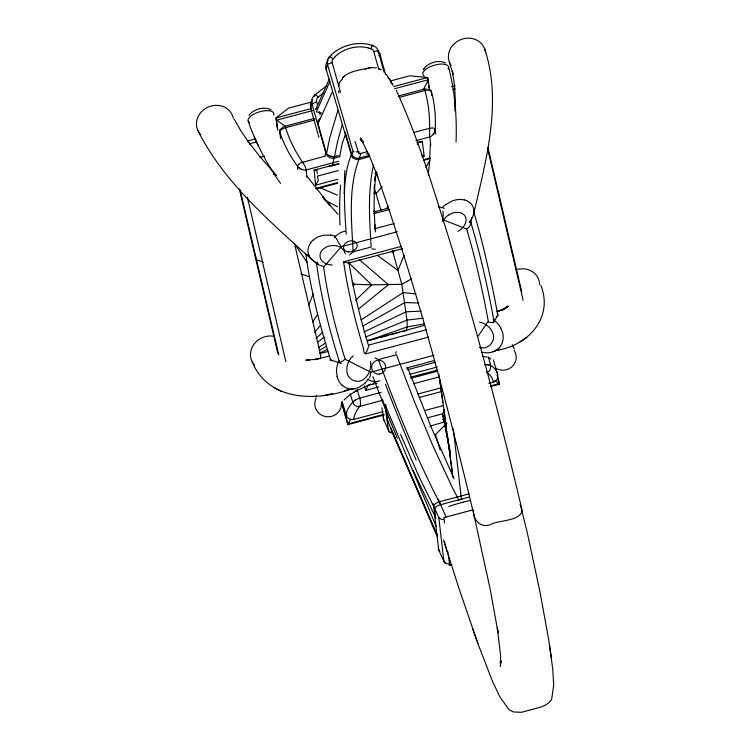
<?xml version="1.0" encoding="UTF-8"?>
<svg xmlns="http://www.w3.org/2000/svg" width="750" height="750" viewBox="0 0 750 750"><rect width="100%" height="100%" fill="white"/><g stroke="black" fill="none" stroke-linecap="round" stroke-linejoin="round"><path stroke-width="1.12" d="M435.778 133.987L434.728 128.663L432.731 127.931L429.666 128.231L429.609 136.256L430.809 145.416M430.369 143.878L429.506 162.291M456.047 142.088C457.013 116.85 454.941 91.397 448.528 66.928M374.419 184.959L374.081 206.25L374.981 229.266M344.269 193.978C345.066 180.45 346.134 166.509 351.694 153.966L345.413 132.797A6.3 6 -3.3 0 1 345.384 131.888M454.884 110.878L455.222 98.634L454.566 85.491L452.325 71.184L453.094 74.203L449.344 62.119M374.578 189.113L375.891 172.575M374.681 180.638L375.019 176.466M429.619 160.753L428.325 175.303M273.816 174.488L273.9 173.513L273.844 174.131M473.794 213.112L473.719 209.297A17.578 13.491 -11.8 0 0 469.753 202.556M358.903 159.609L368.944 156.675M471.581 217.753L470.972 222.394L469.209 221.653M339.609 156.769L342.225 143.559L345.619 133.856M338.616 86.456L339.131 83.878A10.116 9.872 2.4 0 1 340.837 80.738L342.384 79.172M327.272 154.65L326.494 153.834L329.784 137.644L337.884 110.456M334.191 157.997L337.481 141.928L342.122 124.969M331.444 165.853L331.603 165.834A4.622 4.509 2 0 0 331.922 165.797L332.081 165.769A4.416 4.312 2.1 0 0 332.409 165.694L334.228 156.694L338.363 155.588M373.472 164.963C367.669 191.897 369.366 219.722 371.194 247.013L353.109 251.841L349.613 254.944M473.503 510.188L473.541 513.225L490.116 588.881L498.094 632.925L497.334 627.778L500.644 655.988L500.353 666.328L501.141 660.797L500.231 663.131L501.178 661.678M473.512 214.697C485.691 161.119 502.613 103.078 484.669 48.862M325.031 155.222L325.688 152.597L312.066 104.156A9.506 9.178 13.9 0 1 315.094 94.631L326.822 85.716M406.303 330.075L407.241 326.887L406.988 320.109L401.784 284.306L392.484 250.434M358.912 159.347L360.825 153.553M315.909 397.219L316.444 395.503M378.844 69.628L373.828 51.731A4.275 4.172 2.6 0 0 370.866 48.769L372.281 45.263M502.434 342.169L501.019 345.309A14.241 13.997 -12 0 1 498.919 348.009L496.219 350.175M318.028 134.231L310.669 108.056L312.066 104.156M434.616 131.934L434.634 131.869A10.05 9.225 -13.9 0 0 434.916 130.969L435.15 129.459A144.281 131.091 -6.7 0 0 431.4 91.519A3.094 2.803 -6.7 0 0 427.856 89.522M327.816 61.069L328.144 60.206M314.438 96.366L314.625 95.869M314.719 95.625L315.103 94.641A4.847 0.703 51.2 0 1 318.169 97.134A4.8 4.688 2.6 0 0 316.631 102.019L317.503 105.169M328.697 58.772L329.475 56.794L331.556 54.797M308.475 305.747L313.238 293.803M317.1 169.144L316.059 170.128L314.1 170.184L315.6 185.184L337.791 179.259M404.1 255.206L397.987 270.366L377.175 255.262M329.325 78.938L315.712 109.434L316.903 107.541M329.991 81.309L316.378 111.806L321.863 113.222M334.181 158.147A6.253 6.112 2.6 0 1 326.512 153.816L318.019 123.619L332.569 91.35M320.081 358.819L320.756 355.688L294.572 243.9L307.078 262.238M368.044 385.416L377.259 383.025M369.609 155.325L359.438 158.034C347.85 187.744 351.591 220.688 353.109 251.841M394.097 250.5L393.103 252.609L391.134 251.353M366.825 387.966L367.95 385.613M366.103 389.475L366.553 388.538M366.009 389.672L365.672 390.366L378.825 386.859M423.675 89.194L428.297 79.716L427.641 77.522L409.819 75.806L390.722 80.897M444.375 409.613L442.725 413.738L427.509 417.825M434.025 133.209L433.266 134.372M425.887 167.241L429.919 160.153M401.588 246.328L343.594 261.797L344.297 266.428A255.975 78.591 68.2 0 0 363.572 348.675C364.294 359.662 368.241 348.637 368.756 345.291M350.803 418.959L347.859 424.641L384.075 414.984M423.844 68.888L423.506 69.45L424.491 67.959M312.525 322.369L317.428 314.438M372.816 384.328L374.044 382.472M496.603 317.109L497.878 315.188M492.956 323.034L497.812 315.3A281.062 57.188 82.4 0 0 473.653 211.406M478.125 336.159L488.278 321.197A253.669 53.1 82.5 0 0 466.669 228.956L442.631 219.666M249.047 115.331L249.431 114.778M310.744 242.681L309.15 245.4A17.578 13.294 -26.8 0 0 308.316 253.406L309.713 256.875A25.762 19.491 -26.7 0 0 318.038 263.325M386.288 208.875L388.294 205.997M382.987 400.228L359.672 406.444C356.869 407.541 351.872 404.147 353.334 401.381A10.05 2.812 -19.2 0 1 353.822 400.969L353.869 400.931M359.672 406.444L359.691 406.416A6.412 2.194 79.8 0 0 359.784 398.016M506.569 306.919L505.453 308.325L507.488 306.347M249.572 114.609L250.509 113.541M317.597 262.087L316.322 263.634L311.4 258.741M314.447 332.512L320.391 325.369M353.062 286.078L354.544 284.288L371.663 284.869L401.784 284.306L411.722 278.784M323.606 267.094L341.363 246.675L397.266 231.759M342.656 77.747C349.387 70.763 360.15 70.144 369.103 67.875M382.247 186.647L376.031 193.65L380.963 210.216M342.103 78.3L343.978 76.2M335.081 56.962L333.009 59.025A4.284 4.191 2.6 0 0 332.194 62.841L340.594 92.559M344.062 399.938L349.772 394.903L356.484 390.6L354.103 391.978L370.744 384.028M424.95 67.416C430.059 62.297 438.6 59.775 445.369 62.859M349.453 423.009L347.859 424.641L341.447 402.225M447 423.103L435.469 434.578L440.184 450.047M365.212 382.856L360.544 386.494A17.438 16.931 -47.1 0 1 351 388.941L347.644 388.359A14.241 13.856 -51.7 0 1 344.559 387.037L341.85 385.003M316.163 338.447L322.884 331.959M355.688 300.291L371.663 284.869L348.975 263.016L349.275 262.2M250.659 113.391C255.994 108.684 264.506 106.359 271.041 109.847M318.159 97.162L323.55 92.644M505.322 308.194L508.5 306.169L501.853 310.387L507.459 306.309M312.956 240.244L315.703 238.191A17.438 13.537 -25.4 0 1 325.069 235.125L330.628 235.209M315.6 185.184L318.141 180.928L317.616 176.137M493.041 351.75L500.316 349.191L496.903 350.325C528.178 345.469 553.678 317.7 540.844 285.375M317.831 342.178L324.169 337.022M358.584 309.019L388.463 284.7L359.175 259.519M421.959 156.816L424.144 156.234L422.316 141.328L420.347 142.312L418.631 142.153M444.675 421.866L429.825 426.197M446.231 204.384L451.191 201.431A17.438 13.678 -13.8 0 1 460.922 199.462L464.231 199.903M354.731 400.322L355.809 399.675M318.825 347.353L325.688 342.891M361.003 319.959L403.191 292.566L415.959 294M526.856 337.434L520.125 341.756M502.65 309.881L505.041 308.391L497.034 311.625M449.044 214.978C454.462 210.497 466.256 211.416 466.106 220.162A17.522 13.013 -12.8 0 1 458.034 231.375M348.928 262.978L402.647 248.663M319.209 350.419L326.344 346.434M363.028 325.922L404.803 302.569L418.819 303M458.128 500.4L459.141 499.913A6.356 2.438 -16.5 0 1 460.341 499.453L469.331 497.016M319.491 353.241L326.887 349.706M363.853 332.025L406.097 311.822L421.266 311.109M444.019 517.734L444.516 523.041M365.859 336.9L406.988 320.109L423.197 318.197M448.856 506.559L450.909 505.772A38.775 18.234 -16.9 0 1 455.306 504.338L463.594 502.078M445.012 424.894L446.222 424.416M367.509 340.912L407.241 326.887L424.406 323.878M497.194 311.569L504.375 309.037M487.134 372.441C493.463 370.003 489.516 360.863 488.109 356.934M328.556 356.288L314.541 359.662L318.122 359.062L305.906 360.197M365.25 69.131L370.894 67.622M312.113 101.859L288.525 108.15L276.028 117.956L277.228 128.166M311.1 108.6L276.028 117.956L277.884 130.359M393.703 86.578L427.641 77.522L428.316 83.194M312.891 110.494L276.684 120.15L285.103 126.15M394.359 88.772L428.297 79.716L429.506 89.925M282.122 127.847A3.122 1.294 -16.6 0 1 284.831 126.3L314.25 118.444M398.166 96.066L424.322 89.091A3.122 1.294 -16.6 0 1 426.262 88.875M314.934 119.887L285.525 127.725A6.253 2.578 -16.6 0 0 279.797 131.944M399.9 97.219L424.95 90.544A6.253 2.578 -16.6 0 1 431.306 91.537M247.219 141.094L255.084 139.003M451.631 86.588L454.997 85.688M249.6 143.775L256.341 141.975M452.887 89.559L455.128 88.959M259.941 157.341L264.45 156.141M325.772 155.944L300.497 162.872L297.609 165.431L297.694 169.622M414.141 132.375L429.666 128.231M334.172 158.128L339.741 156.638M367.566 151.575L360.9 153.356A6.834 6.694 3.6 0 1 358.781 153.6L358.725 153.581M301.959 169.35A6.947 6.412 -4 0 0 306.281 169.931L338.691 161.25M415.903 140.653L429.675 136.978A6.947 6.422 -7.7 0 0 433.087 134.381M314.1 170.184L338.466 163.688M416.869 142.781L422.316 141.328M332.409 165.694L339.131 163.903M317.578 176.072L338.316 170.541M315.703 188.381L337.538 182.559M424.819 159.281L430.097 157.875M316.219 188.991L337.659 183.272M374.906 173.344L377.166 172.734M423.431 160.397L430.209 158.597M374.034 211.931L388.65 208.041M373.622 213.713L389.363 209.522M375.028 228.637L394.219 223.519M367.669 340.491L424.969 325.209M320.053 353.578L327.891 351.488M368.212 340.734L377.175 338.344M379.406 337.744L388.369 335.363M390.609 334.762L399.572 332.372M401.812 331.772L406.284 330.581M368.634 345.103L426.319 329.728M365.194 353.991L428.559 337.087M376.837 358.828L378.347 359.587L396.431 354.759L414.544 401.869L432.712 445.378L452.147 487.153L458.719 499.847L459.806 499.594A6.356 2.438 -16.5 0 1 461.034 499.406L462.094 499.35M323.625 267.103A253.669 84.741 67.3 0 0 345.234 359.353L370.753 372.159L434.044 355.284M406.481 368.006L434.691 360.478M407.259 369.778L435.169 362.334M409.762 374.353L437.278 367.013M410.494 377.231L437.353 370.069M410.906 378.3L437.494 371.212M381.103 392.391L359.728 398.091L357.066 389.409M413.503 383.747L439.519 376.809M417.834 394.031L441.234 387.797M419.184 397.519L441.909 391.453M383.259 411.591L353.85 419.428A6.253 6.009 -1.7 0 1 346.144 415.219L342.15 401.344M488.925 383.409L493.284 382.247A6.253 6.009 -1.7 0 0 497.653 374.812L493.416 359.934M384.047 414.291L347.841 423.947L341.747 402.656M490.416 385.931L499.462 383.512L497.541 376.791M490.434 386.616L499.481 384.206L499.462 383.512L494.747 380.569M425.006 410.466L442.95 405.675M442.5 419.513L445.828 418.622M469.228 493.837L439.144 501.853A5.925 2.212 -23.2 0 0 433.463 506.166M458.719 499.847L439.603 504.975A6.309 2.419 -16.3 0 0 434.831 508.219M472.762 509.897L446.081 517.013L438.206 499.144M359.4 158.044L358.416 158.222A6.309 6.009 -3.6 0 1 352.078 154.959L351.572 155.803L326.034 68.925L327.534 64.603A8.353 8.006 14.1 0 1 329.447 56.766M496.406 311.541L499.641 310.706M252.188 361.725C267.497 400.266 314.419 401.672 348.113 390.009L344.644 390.703L354.497 388.688M325.716 394.931L332.719 393.637M348.469 263.137L343.594 261.797M366.253 153.928L368.475 153.834A38.775 37.875 2.4 0 0 369.131 153.778M487.125 364.659L488.25 364.706M370.894 67.734L376.5 67.819M386.231 406.491L385.209 406.275M443.972 561.337A4.838 4.266 -18.7 0 0 449.513 563.7A4.284 2.025 -16.9 0 0 451.491 564.834L451.866 564.844M333.872 245.7C326.784 244.65 317.334 251.147 320.7 258.938A17.522 12.844 -25.2 0 0 332.128 264.966M306.825 360.253L309.581 360.394L306.15 360.206M482.259 356.353L486.994 357.028M352.35 284.091L354.544 284.288L352.172 281.7M331.997 156.806L332.025 156.806A5.269 5.156 2.9 0 0 334.228 156.703M369.516 44.672L372.356 45.356L372.9 46.219M481.791 352.275L486.666 352.856A17.438 17.072 -15.1 0 0 496.247 350.212M489.169 364.847L489.216 364.856A10.05 2.888 -12.9 0 1 489.75 364.997L490.247 365.212M368.269 48.122L370.866 48.769M497.316 383.719L499.481 384.206L497.559 377.484M424.088 156.216L421.884 155.213M330.787 156.534L329.916 156.244M373.791 192.966L376.031 193.65L374.278 188.062M263.194 262.013L256.519 259.894L255.262 256.922M301.041 274.022L308.841 276.497M301.837 169.453L300.506 168.816M320.287 187.762L337.387 195.178M373.725 210.919L375.863 211.847M341.344 363.469L330.675 359.878A281.062 92.316 67.5 0 1 305.803 254.062M330.497 359.831L332.512 360.872M273.956 387.506L281.503 391.481M376.2 358.491L375.066 357.881M324.122 199.566L337.491 206.803M379.191 68.653L381.347 69.966M362.681 141.056L360.197 139.481L363.375 142.369M488.822 357.628L490.941 359.062M469.734 202.566L467.203 200.953A14.241 11.016 -12.8 0 0 464.241 199.884M299.306 168.019L299.25 167.972A10.05 9.159 1 0 1 298.519 167.344L297.525 166.209A144.281 131.091 -6.7 0 1 279.694 131.972A3.094 2.803 -6.7 0 1 281.616 128.522M312.778 260.475C270.253 221.681 224.194 182.991 197.944 130.659M307.294 254.662L309.759 257.109M276.637 175.575L259.828 156.478L248.391 141.956M329.072 204.356L330.113 205.566L322.791 196.931L337.922 214.284M330.113 205.566L306.422 175.556M326.494 153.834L325.688 152.597M250.453 144.694L241.209 131.353L234.197 119.203M335.287 236.972L336.656 238.875M444.291 541.763L444.909 542.663M363.478 142.378L360.441 137.944L369.516 156.113L377.803 177.009L375.787 171.562C415.538 283.228 445.753 398.072 473.541 513.225C474.637 522.263 482.7 528.572 491.719 523.997C499.472 520.181 521.944 520.931 522 509.841C501.188 421.594 477.759 333.966 451.669 247.134C435.028 194.241 419.484 140.644 396.206 90.197M280.528 183.45C267.047 164.222 255.778 143.334 248.194 121.069M386.297 74.381L390.038 79.903M353.738 419.494L353.484 418.894M284.906 126.066L285.525 127.725A161.166 146.438 -6.7 0 0 302.484 162.141A6.412 1.172 59.5 0 1 306.366 170.025M512.259 344.747L514.35 348.956M391.856 83.634L392.297 84.422M424.397 88.866L424.95 90.544M440.634 504.666C416.166 458.006 396.816 408.872 378.347 359.587M500.672 327.863L502.537 332.353A17.578 17.306 -8.3 0 1 502.472 342.178M454.172 478.941L431.147 427.125L407.381 367.134M320.475 354.909L320.738 355.594M254.409 137.222L258.544 146.287M443.897 561.356L438.731 550.031L433.622 506.109L438.797 517.491L443.897 561.356A8.353 3.516 -21.5 0 0 445.725 563.062M344.644 251.878L345.272 253.688M413.091 470.503L435.422 517.247L434.775 508.688L419.025 476.653L400.603 434.475M391.078 432.534A9.506 4.209 -20.8 0 1 388.509 430.425L383.578 419.334L381.966 407.794M520.059 504.422L520.294 504.947M382.312 399.788L385.097 406.191L388.491 430.434M385.875 404.363A6.253 2.953 -16.9 0 0 385.519 405.722L387.638 420.844L436.931 534.459M390.609 427.8L436.913 534.928M390.778 428.991L437.072 536.119M436.088 526.116L385.519 405.722M498.478 193.706L499.106 195.197M520.519 505.462L527.109 531.984L540.009 591.994L548.756 640.05L552.694 668.709L553.716 685.106L551.681 699.141L550.266 701.316L546.797 704.297L541.894 706.847L521.559 712.275L513.45 711.956L509.109 709.847L500.025 697.163L492.422 681.103L477.909 643.594L459.169 589.059L443.559 540.122M472.406 628.069L477.909 643.594M358.781 153.591L355.003 141.45M351.713 154.031L351.938 154.641L353.025 151.294L327.534 64.603A4.838 1.003 -10.5 0 1 332.184 62.803M444.469 542.981L447.197 551.794M352.744 402.019L350.194 393.712M365.672 390.366L364.275 385.744M319.294 111.534L320.203 114.759M318.319 135.272L318.909 137.344M385.603 74.466L380.025 54.525L378.197 51.094A8.353 8.091 -17.9 0 0 372.366 45.319M384.094 72.15L378.197 51.094A4.838 0.947 -20.9 0 0 373.837 51.694M487.959 147.609L521.663 291.497M487.397 147.703L523.153 300.328M247.397 197.475L285.853 361.641M240.066 189.647L278.803 355.059M239.334 188.944L277.819 353.222M450.413 454.453L442.716 414.206L450.347 452.194M337.106 376.472L336.591 371.625M370.519 361.481L370.8 363.525M549.516 645.197L551.344 657.647M439.369 377.194L446.372 426.872M438.872 374.278L442.847 402.366M449.494 563.625L448.247 554.653M443.944 410.231L452.916 477.45M447.188 433.762L452.559 474.403M447.844 551.681L448.041 553.172M453.3 428.803L461.419 499.125M417.506 142.791L417.731 144.666M431.325 91.537L431.475 92.869M431.634 94.2L431.794 95.531M428.588 85.462L428.85 87.731M279.769 131.953L280.556 138.609M338.634 90.713L338.878 92.953M317.259 173.438L316.856 169.641M306.769 177.206L306.281 169.894M374.916 224.55L375.338 231.872M368.344 344.991A262.453 79.237 68.3 0 1 348.778 261.778M345.094 359.203A6.684 1.603 -40.1 0 1 339.778 362.419M339.684 362.531A260.034 85.406 67.5 0 1 316.594 263.925M370.744 372.15A6.619 0.787 -84 0 1 369.6 377.794M323.175 266.156A6.684 2.391 15.5 0 1 317.016 263.869M341.334 246.591A6.619 1.153 58.9 0 1 336.891 239.344M442.866 211.097A6.619 1.95 -88.3 0 1 442.838 218.578M471.131 222.656A6.684 3.769 -43.3 0 1 466.697 229.05M470.934 222.759A260.034 52.912 82.4 0 1 494.034 321.375M494.166 321.581A6.684 2.259 15.2 0 1 488.587 322.153M330.3 360A6.487 1.556 -40.2 0 1 330.469 358.641M497.353 314.278A6.487 1.631 11.5 0 1 498.047 314.962M516.206 269.738A18.863 17.062 -22.8 0 1 539.634 284.672M493.125 319.491A25.762 25.369 -8.8 0 1 500.738 327.825M479.419 347.353A17.859 17.794 -29.4 0 0 480.075 347.522C488.916 350.072 496.894 339.919 492.291 331.95A17.522 17.353 -11.5 0 0 479.391 322.144M254.513 365.072A18.863 17.062 -23 0 1 253.631 344.709A18.863 17.062 -23 0 1 274.294 336.366M368.419 378.788A26.325 26.016 -53.7 0 1 365.212 382.856M341.831 385.022A17.578 17.109 -55.4 0 1 337.144 376.462M336.45 371.625A25.762 25.088 -55 0 1 339.094 360.534M370.659 363.544A17.859 17.691 -67.9 0 1 364.913 378.206C358.584 384.891 346.641 379.913 346.884 370.725A17.522 17.184 -59.8 0 1 353.287 355.753M200.597 134.559A18.863 17.053 -23 0 1 207.169 107.55A18.863 17.053 -23 0 1 233.306 118.144M330.741 234.994A26.325 19.097 -21.5 0 1 335.203 236.128M310.725 242.672A14.241 10.875 -26 0 1 312.928 240.234M333.994 245.409A17.859 12.459 -22.1 0 1 344.587 251.897M451.153 65.597A18.863 17.053 -22.8 0 1 461.156 39.469A18.863 17.053 -22.8 0 1 485.531 52.697M442.434 207.506A26.325 19.2 -16.3 0 1 446.034 204.225M473.719 213.112A25.762 19.772 -12 0 1 469.359 222.384M442.631 221.55A17.859 12.562 -15.1 0 1 448.809 214.772M463.594 502.097A49.125 23.1 -16.9 0 1 470.616 500.437M249.441 122.55A13.359 5.522 -16.6 0 1 259.078 111.975A13.359 5.522 -16.6 0 1 273.703 115.022M334.359 237.769A13.341 9.909 -19.1 0 1 345.272 231.197M425.006 90.525A161.166 146.438 -6.7 0 1 429.544 128.259M434.55 131.916A10.509 9.656 -13.8 0 1 433.95 133.172M300.572 168.722A10.509 9.581 0.9 0 1 299.381 167.944M379.931 54.562A4.903 0.956 -21 0 1 378.975 55.669M377.634 50.597A8.4 8.119 -18 0 1 379.969 54.544M329.513 56.822A4.913 0.825 41.2 0 1 333.188 58.8M326.691 69.562A4.903 1.087 -11.3 0 1 326.166 68.906A8.4 8.034 13.8 0 1 327.356 61.716M331.444 54.684A42.469 41.503 2.6 0 1 369.553 44.531M334.903 56.784A35.962 35.147 2.6 0 1 368.325 47.878M358.847 159.15A5.925 5.569 14.9 0 1 351.412 155.859M352.913 156.487A4.809 1.106 -15.8 0 1 351.741 155.766M359.484 152.137A6.534 1.116 3.3 0 1 356.166 151.744M354.103 151.875A8.606 3.928 -4.1 0 1 353.269 151.237M339.947 225.009A274.556 60.281 75.1 0 1 340.622 185.156M375.356 249.131A10.378 4.763 43.7 0 1 371.859 248.756M346.275 234.188A297.863 59.484 76.4 0 1 344.878 170.409M424.209 76.003A13.359 5.522 -16.6 0 1 434.353 65.213A13.359 5.522 -16.6 0 1 448.106 69.075M438.225 207.009A13.341 9.909 -19.1 0 1 444.131 208.5M318 123.628A4.744 4.631 2.6 0 1 319.8 118.688M331.388 166.022A4.772 4.444 -12.4 0 1 329.259 165.356M388.022 77.934A9.516 9.253 -16.9 0 1 391.397 82.856A4.809 0.984 -15.7 0 0 391.088 82.678M310.669 108.056A9.581 9.244 13.7 0 1 312.225 99.994M311.672 108.591A4.866 0.994 -15.7 0 1 310.763 108.037M312.131 104.138A4.809 0.984 -15.7 0 1 316.622 102.009M332.091 156.384A4.828 1.772 8.4 0 1 331.106 156.188M330.234 155.944A8.728 4.603 6 0 1 327.666 154.519M390.375 81.553A9.591 9.319 -16.8 0 1 392.972 85.359M384.928 421.031A9.581 4.228 -20.8 0 1 383.588 419.334M383.672 419.297A4.866 4.284 -7.9 0 1 383.644 415.875M392.916 433.097A4.809 4.237 -8 0 1 388.556 430.406M386.147 406.819A8.728 2.4 -30.1 0 1 385.912 406.716M388.922 421.997A4.744 2.241 -16.9 0 1 387.619 420.853M514.116 350.409A13.359 12.853 -1.6 0 1 512.203 366.497A13.359 12.853 -1.6 0 1 495.441 368.053M397.331 438.309A274.556 44.934 68.1 0 1 372.975 376.641M396.394 351.694A10.378 0.797 -61.4 0 1 395.531 353.287M435.825 517.95A6.3 2.409 -16.5 0 1 435.562 517.669M416.1 460.041A297.863 39.919 68.2 0 1 385.425 384.281M444.037 517.669A6.834 3.3 -17 0 1 446.072 516.956M438.844 549.975A4.903 4.359 -17.1 0 1 438.544 546.947M439.866 551.475A8.4 3.506 -21.5 0 1 438.788 550.012M451.734 564.891A4.913 2.691 -86.4 0 1 448.959 564.853M433.791 506.025A4.809 4.294 -7.5 0 1 433.284 503.644M443.419 519.394A6.534 4.013 -33.9 0 1 439.65 517.959M439.088 518.109A8.606 3.263 -21.9 0 1 438.684 517.528M490.35 365.325A144.281 38.484 -16 0 1 497.756 374.784A3.094 0.825 -16 0 1 496.894 375.609M353.794 419.447A161.166 42.994 -16 0 1 359.709 406.444M486.769 372.553A161.166 42.994 -16 0 1 493.341 382.228M346.05 415.238A144.281 38.484 -16 0 1 352.8 402.009M346.941 415.603A3.094 0.825 -16 0 1 346.116 415.219M356.109 399.703A6.947 2.1 -16.9 0 1 359.766 398.166M487.772 364.969A10.509 3.019 -12.9 0 1 488.709 365.062M484.744 364.969A6.947 2.109 -15.4 0 1 486.863 364.819M486.609 372.394A6.412 1.387 70.5 0 1 486.394 372.216M354.422 400.894A10.509 2.953 -19.2 0 1 355.294 400.322M341.484 403.087A13.359 12.853 -1.6 0 1 325.603 416.55A13.359 12.853 -1.6 0 1 316.097 398.4M379.809 380.728A13.341 13.181 -39.4 0 1 367.819 379.341M348.488 251.925A7.069 5.372 -19.3 0 0 357.019 244.078A7.069 5.372 -19.3 0 0 345.506 243.112A7.069 5.372 -19.3 0 0 348.488 251.925M379.275 374.137A7.069 6.947 -35.8 0 0 384.375 363.066A7.069 6.947 -35.8 0 0 372.262 364.359A7.069 6.947 -35.8 0 0 379.275 374.137"/></g></svg>
